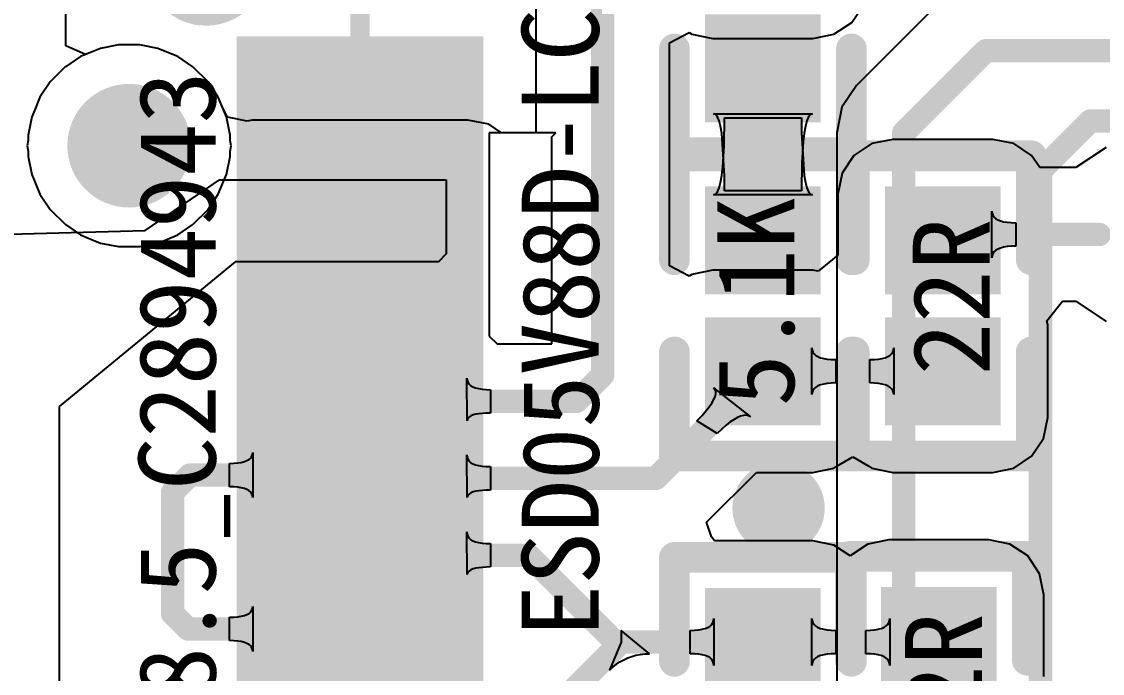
# Model space of a CAD drawing. Header units: millimetres. Extents: x -30 to 3.5, y -1.1 to 91.3.
# Drawn here: x -24.86 to -17.84, y 8.68 to 12.91 of the extents above; entities that cross this region are included whole.
import ezdxf

# ---------------------------------------------------------------- set-up
doc = ezdxf.new("R2010")
doc.units = ezdxf.units.MM
for name, color, linetype in [('BottomLayer', 5, 'Continuous'), ('BottomSolder', 6, 'Continuous'), ('KeepOutLayer', 6, 'Continuous'), ('MultiLayer', 9, 'Continuous'), ('PadHoleLayer', 156, 'Continuous'), ('TopLayer', 1, 'Continuous'), ('TopOverlay', 2, 'Continuous'), ('TopPaste', 8, 'Continuous'), ('TopSolder', 216, 'Continuous'), ('ViaHoleLayer', 16, 'Continuous')]:
    doc.layers.add(name, color=color, linetype=linetype)

# ---------------------------------------------------------------- blocks, each defined once
blk = doc.blocks.new('TYPE__C3_0_6')
at = {"layer": 'BottomLayer', "const_width": 0.3}
blk.add_lwpolyline([(-3.04, -1.5, 1), (-2.74, -1.5, 1)], format="xyb", close=True, dxfattribs=at)
at = {"layer": 'BottomSolder', "const_width": 0.4016}
blk.add_lwpolyline([(-3.0908, -1.5, 1), (-2.6892, -1.5, 1)], format="xyb", close=True, dxfattribs=at)
at = {"layer": 'MultiLayer', "const_width": 0.3}
blk.add_lwpolyline([(-3.04, -1.5, 1), (-2.74, -1.5, 1)], format="xyb", close=True, dxfattribs=at)
at = {"layer": 'PadHoleLayer'}
for points, const_width in [([(-4.57, -0.7), (-4.07, -0.7, -1), (-4.07, -1.3), (-4.57, -1.3, -1)], 0.2), ([(-3.04, -1.5, 1), (-2.74, -1.5, 1)], 0.3)]:
    blk.add_lwpolyline(points, format="xyb", close=True, dxfattribs=dict(at, const_width=const_width))
at = {"layer": 'TopLayer', "const_width": 0.3}
blk.add_lwpolyline([(-3.04, -1.5, 1), (-2.74, -1.5, 1)], format="xyb", close=True, dxfattribs=at)
at = {"layer": 'TopLayer'}
for points in [[(-3.2, -0.7), (-3.2, 0.7), (-3.5, -0.7), (-3.5, 0.7)], [(-2.9, -0.7), (-2.9, 0.7), (-3.2, -0.7), (-3.2, 0.7)], [(-2.4, -0.7), (-2.4, 0.7), (-2.7, -0.7), (-2.7, 0.7)], [(-2.1, -0.7), (-2.1, 0.7), (-2.4, -0.7), (-2.4, 0.7)], [(-1.6, -0.7), (-1.6, 0.7), (-1.9, -0.7), (-1.9, 0.7)], [(-1.1, -0.7), (-1.1, 0.7), (-1.4, -0.7), (-1.4, 0.7)], [(-0.6, -0.7), (-0.6, 0.7), (-0.9, -0.7), (-0.9, 0.7)], [(-0.1, -0.7), (-0.1, 0.7), (-0.4, -0.7), (-0.4, 0.7)], [(0.4, -0.7), (0.4, 0.7), (0.1, -0.7), (0.1, 0.7)]]:
    blk.add_solid(points, dxfattribs=at)
at = {"layer": 'TopOverlay', "const_width": 0.127}
blk.add_lwpolyline([(4.32, 0), (-4.32, 0)], dxfattribs=at)
at = {"layer": 'TopPaste'}
for points in [[(-3.2, -0.7), (-3.2, 0.7), (-3.5, -0.7), (-3.5, 0.7)], [(-2.9, -0.7), (-2.9, 0.7), (-3.2, -0.7), (-3.2, 0.7)], [(-2.4, -0.7), (-2.4, 0.7), (-2.7, -0.7), (-2.7, 0.7)], [(-2.1, -0.7), (-2.1, 0.7), (-2.4, -0.7), (-2.4, 0.7)], [(-1.6, -0.7), (-1.6, 0.7), (-1.9, -0.7), (-1.9, 0.7)], [(-1.1, -0.7), (-1.1, 0.7), (-1.4, -0.7), (-1.4, 0.7)], [(-0.6, -0.7), (-0.6, 0.7), (-0.9, -0.7), (-0.9, 0.7)], [(-0.1, -0.7), (-0.1, 0.7), (-0.4, -0.7), (-0.4, 0.7)], [(0.4, -0.7), (0.4, 0.7), (0.1, -0.7), (0.1, 0.7)]]:
    blk.add_solid(points, dxfattribs=at)
at = {"layer": 'TopSolder', "const_width": 0.4016}
blk.add_lwpolyline([(-3.0908, -1.5, 1), (-2.6892, -1.5, 1)], format="xyb", close=True, dxfattribs=at)
at = {"layer": 'TopSolder'}
for points in [[(-3.0984, -0.8016), (-3.0984, 0.8016), (-3.6016, -0.8016), (-3.6016, 0.8016)], [(-2.7984, -0.8016), (-2.7984, 0.8016), (-3.3016, -0.8016), (-3.3016, 0.8016)], [(-2.2984, -0.8016), (-2.2984, 0.8016), (-2.8016, -0.8016), (-2.8016, 0.8016)], [(-1.9984, -0.8016), (-1.9984, 0.8016), (-2.5016, -0.8016), (-2.5016, 0.8016)], [(-1.4984, -0.8016), (-1.4984, 0.8016), (-2.0016, -0.8016), (-2.0016, 0.8016)], [(-0.9984, -0.8016), (-0.9984, 0.8016), (-1.5016, -0.8016), (-1.5016, 0.8016)], [(-0.4984, -0.8016), (-0.4984, 0.8016), (-1.0016, -0.8016), (-1.0016, 0.8016)], [(0.0016, -0.8016), (0.0016, 0.8016), (-0.5016, -0.8016), (-0.5016, 0.8016)], [(0.5016, -0.8016), (0.5016, 0.8016), (-0.0016, -0.8016), (-0.0016, 0.8016)], [(1.0016, -0.8016), (1.0016, 0.8016), (0.4984, -0.8016), (0.4984, 0.8016)]]:
    blk.add_solid(points, dxfattribs=at)
blk = doc.blocks.new('LC_0402_R_13')
at = {"layer": 'TopLayer'}
for points in [[(-0.725, -0.325), (-0.125, -0.325), (-0.725, 0.325), (-0.125, 0.325)], [(0.125, -0.325), (0.725, -0.325), (0.125, 0.325), (0.725, 0.325)]]:
    blk.add_solid(points, dxfattribs=at)
at = {"layer": 'TopOverlay', "const_width": 0.2}
for points in [[(-0.3, 0.575), (-0.975, 0.575)], [(-0.975, -0.575), (-0.975, 0.575)], [(0.975, 0.575), (0.3, 0.575)], [(0.975, -0.575), (0.975, 0.575)], [(-0.3, -0.575), (-0.975, -0.575)], [(0.975, -0.575), (0.3, -0.575)]]:
    blk.add_lwpolyline(points, dxfattribs=at)
at = {"layer": 'TopOverlay', "const_width": 0.1}
for points in [[(-1.025, 0.575, 1), (-0.925, 0.575, 1)], [(-1.025, 0.575, 1), (-0.925, 0.575, 1)], [(-0.35, 0.575, 1), (-0.25, 0.575, 1)], [(0.25, 0.575, 1), (0.35, 0.575, 1)], [(0.925, 0.575, 1), (1.025, 0.575, 1)], [(0.925, 0.575, 1), (1.025, 0.575, 1)], [(-1.025, -0.575, 1), (-0.925, -0.575, 1)], [(-1.025, -0.575, 1), (-0.925, -0.575, 1)], [(-0.35, -0.575, 1), (-0.25, -0.575, 1)], [(0.25, -0.575, 1), (0.35, -0.575, 1)], [(0.925, -0.575, 1), (1.025, -0.575, 1)], [(0.925, -0.575, 1), (1.025, -0.575, 1)]]:
    blk.add_lwpolyline(points, format="xyb", close=True, dxfattribs=at)
at = {"layer": 'TopPaste'}
for points in [[(-0.725, -0.325), (-0.125, -0.325), (-0.725, 0.325), (-0.125, 0.325)], [(0.125, -0.325), (0.725, -0.325), (0.125, 0.325), (0.725, 0.325)]]:
    blk.add_solid(points, dxfattribs=at)
at = {"layer": 'TopSolder'}
for points in [[(-0.7758, -0.3758), (-0.0742, -0.3758), (-0.7758, 0.3758), (-0.0742, 0.3758)], [(0.0742, -0.3758), (0.7758, -0.3758), (0.0742, 0.3758), (0.7758, 0.3758)]]:
    blk.add_solid(points, dxfattribs=at)
blk = doc.blocks.new('LC_0402_R_17')
at = {"layer": 'TopLayer'}
for points in [[(-0.725, -0.325), (-0.125, -0.325), (-0.725, 0.325), (-0.125, 0.325)], [(0.125, -0.325), (0.725, -0.325), (0.125, 0.325), (0.725, 0.325)]]:
    blk.add_solid(points, dxfattribs=at)
at = {"layer": 'TopOverlay', "const_width": 0.2}
for points in [[(-0.3, 0.575), (-0.975, 0.575)], [(-0.975, -0.575), (-0.975, 0.575)], [(0.975, 0.575), (0.3, 0.575)], [(0.975, -0.575), (0.975, 0.575)], [(-0.3, -0.575), (-0.975, -0.575)], [(0.975, -0.575), (0.3, -0.575)]]:
    blk.add_lwpolyline(points, dxfattribs=at)
at = {"layer": 'TopOverlay', "const_width": 0.1}
for points in [[(-1.025, 0.575, 1), (-0.925, 0.575, 1)], [(-1.025, 0.575, 1), (-0.925, 0.575, 1)], [(-0.35, 0.575, 1), (-0.25, 0.575, 1)], [(0.25, 0.575, 1), (0.35, 0.575, 1)], [(0.925, 0.575, 1), (1.025, 0.575, 1)], [(0.925, 0.575, 1), (1.025, 0.575, 1)], [(-1.025, -0.575, 1), (-0.925, -0.575, 1)], [(-1.025, -0.575, 1), (-0.925, -0.575, 1)], [(-0.35, -0.575, 1), (-0.25, -0.575, 1)], [(0.25, -0.575, 1), (0.35, -0.575, 1)], [(0.925, -0.575, 1), (1.025, -0.575, 1)], [(0.925, -0.575, 1), (1.025, -0.575, 1)]]:
    blk.add_lwpolyline(points, format="xyb", close=True, dxfattribs=at)
at = {"layer": 'TopPaste'}
for points in [[(-0.725, -0.325), (-0.125, -0.325), (-0.725, 0.325), (-0.125, 0.325)], [(0.125, -0.325), (0.725, -0.325), (0.125, 0.325), (0.725, 0.325)]]:
    blk.add_solid(points, dxfattribs=at)
at = {"layer": 'TopSolder'}
for points in [[(-0.7758, -0.3758), (-0.0742, -0.3758), (-0.7758, 0.3758), (-0.0742, 0.3758)], [(0.0742, -0.3758), (0.7758, -0.3758), (0.0742, 0.3758), (0.7758, 0.3758)]]:
    blk.add_solid(points, dxfattribs=at)
blk = doc.blocks.new('LC_0402_R_18')
at = {"layer": 'TopLayer'}
for points in [[(-0.725, -0.325), (-0.125, -0.325), (-0.725, 0.325), (-0.125, 0.325)], [(0.125, -0.325), (0.725, -0.325), (0.125, 0.325), (0.725, 0.325)]]:
    blk.add_solid(points, dxfattribs=at)
at = {"layer": 'TopOverlay', "const_width": 0.2}
for points in [[(-0.975, 0.575), (-0.3, 0.575)], [(-0.975, 0.575), (-0.975, -0.575)], [(0.3, 0.575), (0.975, 0.575)], [(0.975, 0.575), (0.975, -0.575)], [(-0.975, -0.575), (-0.3, -0.575)], [(0.3, -0.575), (0.975, -0.575)]]:
    blk.add_lwpolyline(points, dxfattribs=at)
at = {"layer": 'TopOverlay', "const_width": 0.1}
for points in [[(-1.025, 0.575, 1), (-0.925, 0.575, 1)], [(-1.025, 0.575, 1), (-0.925, 0.575, 1)], [(-0.35, 0.575, 1), (-0.25, 0.575, 1)], [(0.25, 0.575, 1), (0.35, 0.575, 1)], [(0.925, 0.575, 1), (1.025, 0.575, 1)], [(0.925, 0.575, 1), (1.025, 0.575, 1)], [(-1.025, -0.575, 1), (-0.925, -0.575, 1)], [(-1.025, -0.575, 1), (-0.925, -0.575, 1)], [(-0.35, -0.575, 1), (-0.25, -0.575, 1)], [(0.25, -0.575, 1), (0.35, -0.575, 1)], [(0.925, -0.575, 1), (1.025, -0.575, 1)], [(0.925, -0.575, 1), (1.025, -0.575, 1)]]:
    blk.add_lwpolyline(points, format="xyb", close=True, dxfattribs=at)
at = {"layer": 'TopPaste'}
for points in [[(-0.725, -0.325), (-0.125, -0.325), (-0.725, 0.325), (-0.125, 0.325)], [(0.125, -0.325), (0.725, -0.325), (0.125, 0.325), (0.725, 0.325)]]:
    blk.add_solid(points, dxfattribs=at)
at = {"layer": 'TopSolder'}
for points in [[(-0.7758, -0.3758), (-0.0742, -0.3758), (-0.7758, 0.3758), (-0.0742, 0.3758)], [(0.0742, -0.3758), (0.7758, -0.3758), (0.0742, 0.3758), (0.7758, 0.3758)]]:
    blk.add_solid(points, dxfattribs=at)
blk = doc.blocks.new('LC_0402_R_36')
at = {"layer": 'TopLayer'}
for points in [[(-0.725, -0.325), (-0.125, -0.325), (-0.725, 0.325), (-0.125, 0.325)], [(0.125, -0.325), (0.725, -0.325), (0.125, 0.325), (0.725, 0.325)]]:
    blk.add_solid(points, dxfattribs=at)
at = {"layer": 'TopOverlay', "const_width": 0.2}
for points in [[(-0.3, 0.575), (-0.975, 0.575)], [(-0.975, -0.575), (-0.975, 0.575)], [(0.975, 0.575), (0.3, 0.575)], [(0.975, -0.575), (0.975, 0.575)], [(-0.3, -0.575), (-0.975, -0.575)], [(0.975, -0.575), (0.3, -0.575)]]:
    blk.add_lwpolyline(points, dxfattribs=at)
at = {"layer": 'TopOverlay', "const_width": 0.1}
for points in [[(-1.025, 0.575, 1), (-0.925, 0.575, 1)], [(-1.025, 0.575, 1), (-0.925, 0.575, 1)], [(-0.35, 0.575, 1), (-0.25, 0.575, 1)], [(0.25, 0.575, 1), (0.35, 0.575, 1)], [(0.925, 0.575, 1), (1.025, 0.575, 1)], [(0.925, 0.575, 1), (1.025, 0.575, 1)], [(-1.025, -0.575, 1), (-0.925, -0.575, 1)], [(-1.025, -0.575, 1), (-0.925, -0.575, 1)], [(-0.35, -0.575, 1), (-0.25, -0.575, 1)], [(0.25, -0.575, 1), (0.35, -0.575, 1)], [(0.925, -0.575, 1), (1.025, -0.575, 1)], [(0.925, -0.575, 1), (1.025, -0.575, 1)]]:
    blk.add_lwpolyline(points, format="xyb", close=True, dxfattribs=at)
at = {"layer": 'TopPaste'}
for points in [[(-0.725, -0.325), (-0.125, -0.325), (-0.725, 0.325), (-0.125, 0.325)], [(0.125, -0.325), (0.725, -0.325), (0.125, 0.325), (0.725, 0.325)]]:
    blk.add_solid(points, dxfattribs=at)
at = {"layer": 'TopSolder'}
for points in [[(-0.7758, -0.3758), (-0.0742, -0.3758), (-0.7758, 0.3758), (-0.0742, 0.3758)], [(0.0742, -0.3758), (0.7758, -0.3758), (0.0742, 0.3758), (0.7758, 0.3758)]]:
    blk.add_solid(points, dxfattribs=at)
blk = doc.blocks.new('LC_0402_R_37')
at = {"layer": 'TopLayer'}
for points in [[(-0.725, -0.325), (-0.125, -0.325), (-0.725, 0.325), (-0.125, 0.325)], [(0.125, -0.325), (0.725, -0.325), (0.125, 0.325), (0.725, 0.325)]]:
    blk.add_solid(points, dxfattribs=at)
at = {"layer": 'TopOverlay', "const_width": 0.2}
for points in [[(-0.975, 0.575), (-0.3, 0.575)], [(-0.975, 0.575), (-0.975, -0.575)], [(0.3, 0.575), (0.975, 0.575)], [(0.975, 0.575), (0.975, -0.575)], [(-0.975, -0.575), (-0.3, -0.575)], [(0.3, -0.575), (0.975, -0.575)]]:
    blk.add_lwpolyline(points, dxfattribs=at)
at = {"layer": 'TopOverlay', "const_width": 0.1}
for points in [[(-1.025, 0.575, 1), (-0.925, 0.575, 1)], [(-1.025, 0.575, 1), (-0.925, 0.575, 1)], [(-0.35, 0.575, 1), (-0.25, 0.575, 1)], [(0.25, 0.575, 1), (0.35, 0.575, 1)], [(0.925, 0.575, 1), (1.025, 0.575, 1)], [(0.925, 0.575, 1), (1.025, 0.575, 1)], [(-1.025, -0.575, 1), (-0.925, -0.575, 1)], [(-1.025, -0.575, 1), (-0.925, -0.575, 1)], [(-0.35, -0.575, 1), (-0.25, -0.575, 1)], [(0.25, -0.575, 1), (0.35, -0.575, 1)], [(0.925, -0.575, 1), (1.025, -0.575, 1)], [(0.925, -0.575, 1), (1.025, -0.575, 1)]]:
    blk.add_lwpolyline(points, format="xyb", close=True, dxfattribs=at)
at = {"layer": 'TopPaste'}
for points in [[(-0.725, -0.325), (-0.125, -0.325), (-0.725, 0.325), (-0.125, 0.325)], [(0.125, -0.325), (0.725, -0.325), (0.125, 0.325), (0.725, 0.325)]]:
    blk.add_solid(points, dxfattribs=at)
at = {"layer": 'TopSolder'}
for points in [[(-0.7758, -0.3758), (-0.0742, -0.3758), (-0.7758, 0.3758), (-0.0742, 0.3758)], [(0.0742, -0.3758), (0.7758, -0.3758), (0.0742, 0.3758), (0.7758, 0.3758)]]:
    blk.add_solid(points, dxfattribs=at)

msp = doc.modelspace()

# ---------------------------------------------------------------- linework, layer by layer
at = {"layer": 'BottomLayer'}
for p, q in [((-18.8999, 13.0325), (-19.4333, 12.4991)), ((-24.3451, 12.7408), (-24.4737, 12.6875)), ((-24.228, 12.7641), (-24.3451, 12.7408)), ((-24.0888, 12.7641), (-24.228, 12.7641)), ((-23.9717, 12.7408), (-24.0888, 12.7641)), ((-23.9249, 12.7214), (-23.9717, 12.7408)), ((-23.8431, 12.6875), (-23.9249, 12.7214)), ((-24.4737, 12.6875), (-24.5729, 12.6212)), ((-23.7439, 12.6212), (-23.8431, 12.6875)), ((-24.573, 12.6212), (-24.6714, 12.5227)), ((-24.5729, 12.6212), (-24.573, 12.6212)), ((-23.6454, 12.5228), (-23.7439, 12.6212)), ((-24.6714, 12.5227), (-24.7377, 12.4235)), ((-23.6454, 12.5227), (-23.6454, 12.5228)), ((-23.5791, 12.4235), (-23.6454, 12.5227)), ((-19.4333, 12.4991), (-19.5275, 12.3582)), ((-24.7377, 12.4235), (-24.7716, 12.3417)), ((-23.5258, 12.2949), (-23.5791, 12.4235)), ((-24.791, 12.2949), (-24.8143, 12.1778)), ((-24.7716, 12.3417), (-24.791, 12.2949)), ((-23.5025, 12.1778), (-23.5258, 12.2949)), ((-19.5275, 12.3582), (-19.5605, 12.192)), ((-24.8143, 12.1778), (-24.8143, 12.1427)), ((-23.5025, 12.1427), (-23.5025, 12.1778)), ((-21.3868, 12.192), (-21.8186, 12.192)), ((-21.8186, 12.192), (-21.8186, 10.8712)), ((-21.4122, 12.1666), (-21.3868, 12.192)), ((-21.4122, 10.8204), (-21.4122, 12.1666)), ((-19.5605, 12.192), (-19.5605, 3.3763)), ((-24.8143, 12.1427), (-24.8211, 12.1082)), ((-24.8211, 12.1082), (-24.8143, 12.0737)), ((-23.4957, 12.1082), (-23.5025, 12.1427)), ((-23.5025, 12.0737), (-23.4957, 12.1082)), ((-24.8143, 12.0737), (-24.8143, 12.0386)), ((-24.8143, 12.0386), (-24.791, 11.9215)), ((-23.5258, 11.9215), (-23.5025, 12.0386)), ((-23.5025, 12.0386), (-23.5025, 12.0737)), ((-24.791, 11.9215), (-24.7377, 11.7929)), ((-23.5791, 11.7929), (-23.5452, 11.8747)), ((-23.5452, 11.8747), (-23.5258, 11.9215)), ((-24.7377, 11.7929), (-24.6714, 11.6937)), ((-23.6454, 11.6937), (-23.5791, 11.7929)), ((-24.6714, 11.6937), (-24.6714, 11.6936)), ((-24.6714, 11.6936), (-24.5729, 11.5952)), ((-23.7438, 11.5952), (-23.6454, 11.6937)), ((-24.5729, 11.5952), (-24.4737, 11.5289)), ((-23.8431, 11.5289), (-23.7439, 11.5952)), ((-23.7439, 11.5952), (-23.7438, 11.5952)), ((-24.4737, 11.5289), (-24.3919, 11.495)), ((-23.9717, 11.4756), (-23.8431, 11.5289)), ((-24.3919, 11.495), (-24.3451, 11.4756)), ((-24.3451, 11.4756), (-24.228, 11.4523)), ((-24.228, 11.4523), (-24.0888, 11.4523)), ((-24.0888, 11.4523), (-23.9717, 11.4756)), ((-21.8186, 10.8712), (-21.7678, 10.8204)), ((-21.7678, 10.8204), (-21.4122, 10.8204))]:
    msp.add_line(p, q, dxfattribs=at)
at = {"layer": 'BottomLayer', "const_width": 0.152}
for points in [[(-19.1262, 12.192), (-18.5928, 12.7254)], [(-18.5928, 12.7254), (-12.49, 12.7254)], [(-18.2372, 11.9453), (-17.9143, 12.2682)], [(-17.9143, 12.2682), (-12.4494, 12.2682)], [(-19.1262, 2.9464), (-19.1262, 12.192)], [(-18.2372, 8.0518), (-18.2372, 11.9453)]]:
    msp.add_lwpolyline(points, dxfattribs=at)
at = {"layer": 'BottomLayer'}
for points, const_width in [([(-18.6308, 12.7254, 1), (-18.5548, 12.7254, 1)], 0.076), ([(-18.6308, 12.7254, 1), (-18.5548, 12.7254, 1)], 0.076), ([(-17.9523, 12.2682, 1), (-17.8763, 12.2682, 1)], 0.076), ([(-17.9523, 12.2682, 1), (-17.8763, 12.2682, 1)], 0.076), ([(-19.1642, 12.192, 1), (-19.0882, 12.192, 1)], 0.076), ([(-19.1642, 12.192, 1), (-19.0882, 12.192, 1)], 0.076), ([(-18.2752, 11.9453, 1), (-18.1992, 11.9453, 1)], 0.076), ([(-18.2752, 11.9453, 1), (-18.1992, 11.9453, 1)], 0.076), ([(-20.089, 9.7536, 1), (-19.789, 9.7536, 1)], 0.3)]:
    msp.add_lwpolyline(points, format="xyb", close=True, dxfattribs=dict(at, const_width=const_width))
at = {"layer": 'KeepOutLayer'}
for p, q in [((-21.3868, 12.192), (-21.8186, 12.192)), ((-21.8186, 12.192), (-21.8186, 10.8712)), ((-21.4122, 12.1666), (-21.3868, 12.192)), ((-21.4122, 10.8204), (-21.4122, 12.1666)), ((-21.8186, 10.8712), (-21.7678, 10.8204)), ((-21.7678, 10.8204), (-21.4122, 10.8204))]:
    msp.add_line(p, q, dxfattribs=at)
at = {"layer": 'MultiLayer', "const_width": 0.3}
msp.add_lwpolyline([(-20.089, 9.7536, 1), (-19.789, 9.7536, 1)], format="xyb", close=True, dxfattribs=at)
at = {"layer": 'TopLayer'}
for p, q in [((-24.5699, 12.7572), (-24.5699, 14.7296)), ((-21.5163, 13.335), (-21.5163, 12.192)), ((-19.4633, 12.9097), (-19.3859, 13.0254)), ((-19.579, 12.8323), (-19.4633, 12.9097)), ((-20.6477, 12.7768), (-20.5207, 12.8447)), ((-20.5207, 12.8447), (-20.5022, 12.8323)), ((-20.5022, 12.8323), (-20.3656, 12.8051)), ((-20.3656, 12.8051), (-19.7156, 12.8051)), ((-19.7156, 12.8051), (-19.579, 12.8323)), ((-24.4429, 12.7003), (-24.5699, 12.7572)), ((-24.3451, 12.7408), (-24.4429, 12.7003)), ((-24.228, 12.7641), (-24.3451, 12.7408)), ((-24.0888, 12.7641), (-24.228, 12.7641)), ((-23.9717, 12.7408), (-24.0888, 12.7641)), ((-23.9249, 12.7214), (-23.9717, 12.7408)), ((-23.8431, 12.6875), (-23.9249, 12.7214)), ((-20.6477, 11.3278), (-20.6477, 12.7768)), ((-23.7439, 12.6212), (-23.8431, 12.6875)), ((-23.6454, 12.5228), (-23.7439, 12.6212)), ((-23.6454, 12.5227), (-23.6454, 12.5228)), ((-23.5791, 12.4235), (-23.6454, 12.5227)), ((-23.5513, 12.3563), (-23.5791, 12.4235)), ((-23.5186, 12.2935), (-23.5513, 12.3563)), ((-23.3912, 12.2685), (-23.5186, 12.2935)), ((-20.3487, 12.3103), (-20.3623, 12.3153)), ((-20.3623, 12.3153), (-19.7189, 12.3153)), ((-20.3365, 12.2953), (-20.3487, 12.3103)), ((-20.3257, 12.2703), (-20.3365, 12.2953)), ((-20.2935, 12.1093), (-20.2906, 12.2893)), ((-20.2906, 12.2893), (-19.7906, 12.2893)), ((-19.7906, 12.2893), (-19.7899, 12.1943)), ((-19.7447, 12.2953), (-19.7555, 12.2703)), ((-19.7325, 12.3103), (-19.7447, 12.2953)), ((-19.7189, 12.3153), (-19.7325, 12.3103)), ((-23.3584, 12.2751), (-23.3912, 12.2685)), ((-21.9584, 12.2751), (-23.3584, 12.2751)), ((-21.8218, 12.2479), (-21.9584, 12.2751)), ((-21.7382, 12.192), (-21.8218, 12.2479)), ((-20.3164, 12.2353), (-20.3257, 12.2703)), ((-20.3085, 12.1903), (-20.3164, 12.2353)), ((-19.7648, 12.2353), (-19.7727, 12.1903)), ((-19.7555, 12.2703), (-19.7648, 12.2353)), ((-21.5163, 12.192), (-21.7382, 12.192)), ((-20.2913, 11.9103), (-20.3085, 12.1903)), ((-19.7899, 12.1943), (-19.7727, 11.9143)), ((-19.7727, 12.1903), (-19.7791, 12.1353)), ((-19.1972, 12.1495), (-19.3338, 12.1223)), ((-18.5472, 12.1495), (-19.1972, 12.1495)), ((-18.4106, 12.1223), (-18.5472, 12.1495)), ((-20.3021, 11.9693), (-20.2935, 12.1093)), ((-19.7791, 12.1353), (-19.7877, 11.9953)), ((-19.3338, 12.1223), (-19.4495, 12.0449)), ((-18.2949, 12.0449), (-18.4106, 12.1223)), ((-17.8109, 12.0968), (-18.0067, 11.9659)), ((-19.4495, 12.0449), (-19.5269, 11.9292)), ((-18.2421, 11.9659), (-18.2949, 12.0449)), ((-20.3085, 11.9143), (-20.3021, 11.9693)), ((-19.7877, 11.9953), (-19.7906, 11.8153)), ((-18.0067, 11.9659), (-18.2421, 11.9659)), ((-24.0538, 11.557), (-23.5712, 11.8872)), ((-23.5712, 11.8872), (-22.098, 11.8872)), ((-22.098, 11.8872), (-22.098, 11.4046)), ((-20.3257, 11.8343), (-20.3164, 11.8693)), ((-20.3164, 11.8693), (-20.3085, 11.9143)), ((-20.2906, 11.8153), (-20.2913, 11.9103)), ((-19.7727, 11.9143), (-19.7648, 11.8693)), ((-19.7648, 11.8693), (-19.7555, 11.8343)), ((-19.5269, 11.9292), (-19.5541, 11.7926)), ((-20.3487, 11.7943), (-20.3365, 11.8093)), ((-20.3365, 11.8093), (-20.3257, 11.8343)), ((-19.7906, 11.8153), (-20.2906, 11.8153)), ((-19.7555, 11.8343), (-19.7447, 11.8093)), ((-19.7447, 11.8093), (-19.7325, 11.7943)), ((-20.3623, 11.7893), (-20.3487, 11.7943)), ((-19.7189, 11.7893), (-20.3623, 11.7893)), ((-19.7325, 11.7943), (-19.7189, 11.7893)), ((-19.5541, 11.7926), (-19.5541, 11.3967)), ((-18.5535, 11.3796), (-18.5535, 11.6836)), ((-18.5535, 11.6836), (-18.552, 11.6692)), ((-18.552, 11.6692), (-18.5473, 11.6562)), ((-18.5473, 11.6562), (-18.5396, 11.6448)), ((-18.5396, 11.6448), (-18.5287, 11.635)), ((-18.5287, 11.635), (-18.5148, 11.6266)), ((-18.5148, 11.6266), (-18.4977, 11.6198)), ((-18.4977, 11.6198), (-18.4776, 11.6144)), ((-18.4776, 11.6144), (-18.4543, 11.6106)), ((-18.4543, 11.6106), (-18.428, 11.6084)), ((-18.428, 11.6084), (-18.3985, 11.6076)), ((-18.3985, 11.6076), (-18.3985, 11.4556)), ((-25.019, 11.5316), (-24.0538, 11.557)), ((-18.4776, 11.4488), (-18.4977, 11.4434)), ((-18.4543, 11.4526), (-18.4776, 11.4488)), ((-18.428, 11.4548), (-18.4543, 11.4526)), ((-18.3985, 11.4556), (-18.428, 11.4548)), ((-22.098, 11.4046), (-22.1488, 11.3538)), ((-19.5541, 11.3967), (-19.6811, 11.2926)), ((-18.552, 11.394), (-18.5535, 11.3796)), ((-18.5473, 11.407), (-18.552, 11.394)), ((-18.5396, 11.4184), (-18.5473, 11.407)), ((-18.5287, 11.4282), (-18.5396, 11.4184)), ((-18.5148, 11.4366), (-18.5287, 11.4282)), ((-18.4977, 11.4434), (-18.5148, 11.4366)), ((-23.4696, 11.3538), (-24.6126, 10.414)), ((-22.1488, 11.3538), (-23.4696, 11.3538)), ((-20.5207, 11.2599), (-20.6477, 11.3278)), ((-20.5022, 11.2723), (-20.5207, 11.2599)), ((-20.3656, 11.2995), (-20.5022, 11.2723)), ((-19.7156, 11.2995), (-20.3656, 11.2995)), ((-19.6811, 11.2926), (-19.7156, 11.2995)), ((-18.1958, 10.9703), (-18.0939, 11.0973)), ((-18.0939, 11.0973), (-18.0067, 11.0973)), ((-18.0067, 11.0973), (-17.8109, 10.9664)), ((-18.1903, 10.9426), (-18.1958, 10.9703)), ((-18.1903, 10.3426), (-18.1903, 10.9426)), ((-19.722, 10.4906), (-19.722, 10.7946)), ((-19.722, 10.7946), (-19.7204, 10.7802)), ((-19.7204, 10.7802), (-19.7157, 10.7672)), ((-19.7157, 10.7672), (-19.708, 10.7558)), ((-19.708, 10.7558), (-19.6971, 10.746)), ((-19.6971, 10.746), (-19.6832, 10.7376)), ((-19.2296, 10.7376), (-19.2157, 10.746)), ((-19.2157, 10.746), (-19.2048, 10.7558)), ((-19.2048, 10.7558), (-19.1971, 10.7672)), ((-19.1971, 10.7672), (-19.1924, 10.7802)), ((-19.1924, 10.7802), (-19.1909, 10.7946)), ((-19.1909, 10.7946), (-19.1909, 10.4906)), ((-19.6832, 10.7376), (-19.6661, 10.7308)), ((-19.6661, 10.7308), (-19.646, 10.7254)), ((-19.646, 10.7254), (-19.6227, 10.7216)), ((-19.6227, 10.7216), (-19.5964, 10.7194)), ((-19.5964, 10.7194), (-19.5669, 10.7186)), ((-19.5669, 10.7186), (-19.5669, 10.5666)), ((-19.3459, 10.7186), (-19.3164, 10.7194)), ((-19.3459, 10.5666), (-19.3459, 10.7186)), ((-19.3164, 10.7194), (-19.2901, 10.7216)), ((-19.2901, 10.7216), (-19.2668, 10.7254)), ((-19.2668, 10.7254), (-19.2467, 10.7308)), ((-19.2467, 10.7308), (-19.2296, 10.7376)), ((-21.9617, 10.3215), (-21.9647, 10.5988)), ((-21.9647, 10.5988), (-21.963, 10.5844)), ((-21.963, 10.5844), (-21.9583, 10.5714)), ((-21.9583, 10.5714), (-21.9504, 10.56)), ((-21.9504, 10.56), (-21.9395, 10.5502)), ((-21.9395, 10.5502), (-21.9256, 10.5418)), ((-21.9256, 10.5418), (-21.9085, 10.535)), ((-21.9085, 10.535), (-21.8884, 10.5296)), ((-20.3526, 10.5252), (-20.3623, 10.5359)), ((-20.3623, 10.5359), (-20.1223, 10.3459)), ((-19.6971, 10.5392), (-19.708, 10.5294)), ((-19.6832, 10.5476), (-19.6971, 10.5392)), ((-19.6661, 10.5544), (-19.6832, 10.5476)), ((-19.646, 10.5598), (-19.6661, 10.5544)), ((-19.6227, 10.5636), (-19.646, 10.5598)), ((-19.5964, 10.5658), (-19.6227, 10.5636)), ((-19.5669, 10.5666), (-19.5964, 10.5658)), ((-19.3164, 10.5658), (-19.3459, 10.5666)), ((-19.2901, 10.5636), (-19.3164, 10.5658)), ((-19.2668, 10.5598), (-19.2901, 10.5636)), ((-19.2467, 10.5544), (-19.2668, 10.5598)), ((-19.2296, 10.5476), (-19.2467, 10.5544)), ((-19.2157, 10.5392), (-19.2296, 10.5476)), ((-19.2048, 10.5294), (-19.2157, 10.5392)), ((-21.8884, 10.5296), (-21.8652, 10.5258)), ((-21.8652, 10.5258), (-21.839, 10.5236)), ((-21.839, 10.5236), (-21.8097, 10.5228)), ((-21.8097, 10.5228), (-21.8097, 10.3708)), ((-20.3592, 10.4584), (-20.3507, 10.4787)), ((-20.3474, 10.5121), (-20.3526, 10.5252)), ((-20.3507, 10.4787), (-20.3468, 10.4966)), ((-20.3468, 10.4966), (-20.3474, 10.5121)), ((-19.7204, 10.505), (-19.722, 10.4906)), ((-19.7157, 10.518), (-19.7204, 10.505)), ((-19.708, 10.5294), (-19.7157, 10.518)), ((-19.1971, 10.518), (-19.2048, 10.5294)), ((-19.1924, 10.505), (-19.1971, 10.518)), ((-19.1909, 10.4906), (-19.1924, 10.505)), ((-24.6126, 10.414), (-24.6126, 8.2042)), ((-20.4386, 10.3532), (-20.3898, 10.4106)), ((-20.3898, 10.4106), (-20.3722, 10.4357)), ((-20.3722, 10.4357), (-20.3592, 10.4584)), ((-21.9602, 10.3309), (-21.9617, 10.3215)), ((-21.9556, 10.3392), (-21.9602, 10.3309)), ((-21.948, 10.3466), (-21.9556, 10.3392)), ((-21.9374, 10.3531), (-21.948, 10.3466)), ((-21.9237, 10.3585), (-21.9374, 10.3531)), ((-21.907, 10.3629), (-21.9237, 10.3585)), ((-21.8872, 10.3664), (-21.907, 10.3629)), ((-21.8386, 10.3703), (-21.8872, 10.3664)), ((-21.8097, 10.3708), (-21.8386, 10.3703)), ((-20.4698, 10.3209), (-20.4386, 10.3532)), ((-20.2285, 10.33), (-20.2529, 10.3132)), ((-20.2061, 10.3428), (-20.2285, 10.33)), ((-20.1855, 10.3515), (-20.2061, 10.3428)), ((-20.1669, 10.3562), (-20.1855, 10.3515)), ((-20.1501, 10.3568), (-20.1669, 10.3562)), ((-20.1353, 10.3534), (-20.1501, 10.3568)), ((-20.1223, 10.3459), (-20.1353, 10.3534)), ((-18.2175, 10.206), (-18.1903, 10.3426)), ((-20.3373, 10.2384), (-20.4698, 10.3209)), ((-20.3073, 10.2674), (-20.3373, 10.2384)), ((-20.2791, 10.2923), (-20.3073, 10.2674)), ((-20.2529, 10.3132), (-20.2791, 10.2923)), ((-18.2949, 10.0903), (-18.2175, 10.206)), ((-23.3566, 10.1015), (-23.3551, 10.1149)), ((-23.3551, 10.1149), (-23.3551, 9.8215)), ((-23.5071, 10.0442), (-23.4782, 10.0449)), ((-23.5071, 9.8922), (-23.5071, 10.0442)), ((-23.4782, 10.0449), (-23.4524, 10.047)), ((-23.4524, 10.047), (-23.4296, 10.0506)), ((-23.4296, 10.0506), (-23.4098, 10.0555)), ((-23.4098, 10.0555), (-23.3931, 10.0619)), ((-23.3931, 10.0619), (-23.3794, 10.0697)), ((-23.3794, 10.0697), (-23.3688, 10.0788)), ((-23.3688, 10.0788), (-23.3612, 10.0895)), ((-23.3612, 10.0895), (-23.3566, 10.1015)), ((-21.9617, 9.8215), (-21.9647, 10.0988)), ((-21.9647, 10.0988), (-21.963, 10.0844)), ((-21.963, 10.0844), (-21.9583, 10.0714)), ((-21.9583, 10.0714), (-21.9504, 10.06)), ((-21.9504, 10.06), (-21.9395, 10.0502)), ((-21.9395, 10.0502), (-21.9256, 10.0418)), ((-21.9256, 10.0418), (-21.9085, 10.035)), ((-19.5594, 10.0261), (-19.4564, 10.0862)), ((-19.4564, 10.0862), (-19.3534, 10.0261)), ((-18.4106, 10.0129), (-18.2949, 10.0903)), ((-21.9085, 10.035), (-21.8884, 10.0296)), ((-21.8884, 10.0296), (-21.8652, 10.0258)), ((-21.8652, 10.0258), (-21.839, 10.0236)), ((-21.839, 10.0236), (-21.8097, 10.0228)), ((-21.8097, 10.0228), (-21.8097, 9.8708)), ((-20.4078, 9.6611), (-20.0832, 9.9857)), ((-20.0832, 9.9857), (-19.7156, 9.9857)), ((-19.7156, 9.9857), (-19.579, 10.0129)), ((-19.579, 10.0129), (-19.5594, 10.0261)), ((-19.3534, 10.0261), (-19.3338, 10.0129)), ((-19.3338, 10.0129), (-19.1972, 9.9857)), ((-19.1972, 9.9857), (-18.5472, 9.9857)), ((-18.5472, 9.9857), (-18.4106, 10.0129)), ((-23.4782, 9.8915), (-23.5071, 9.8922)), ((-23.4524, 9.8894), (-23.4782, 9.8915)), ((-23.4296, 9.8858), (-23.4524, 9.8894)), ((-23.4098, 9.8809), (-23.4296, 9.8858)), ((-23.3931, 9.8745), (-23.4098, 9.8809)), ((-23.3794, 9.8667), (-23.3931, 9.8745)), ((-23.3688, 9.8576), (-23.3794, 9.8667)), ((-23.3612, 9.847), (-23.3688, 9.8576)), ((-23.3566, 9.8349), (-23.3612, 9.847)), ((-23.3551, 9.8215), (-23.3566, 9.8349)), ((-21.9602, 9.8309), (-21.9617, 9.8215)), ((-21.9556, 9.8392), (-21.9602, 9.8309)), ((-21.948, 9.8466), (-21.9556, 9.8392)), ((-21.9374, 9.8531), (-21.948, 9.8466)), ((-21.9237, 9.8585), (-21.9374, 9.8531)), ((-21.907, 9.8629), (-21.9237, 9.8585)), ((-21.8872, 9.8664), (-21.907, 9.8629)), ((-21.8386, 9.8703), (-21.8872, 9.8664)), ((-21.8097, 9.8708), (-21.8386, 9.8703)), ((-20.3751, 9.5673), (-20.4078, 9.6611)), ((-21.9617, 9.3215), (-21.9647, 9.5988)), ((-21.9647, 9.5988), (-21.963, 9.5844)), ((-21.963, 9.5844), (-21.9583, 9.5714)), ((-21.9583, 9.5714), (-21.9504, 9.56)), ((-21.9504, 9.56), (-21.9395, 9.5502)), ((-21.9395, 9.5502), (-21.9256, 9.5418)), ((-20.3547, 9.5401), (-20.3751, 9.5673)), ((-21.9256, 9.5418), (-21.9085, 9.535)), ((-21.9085, 9.535), (-21.8884, 9.5296)), ((-21.8884, 9.5296), (-21.8652, 9.5258)), ((-21.8652, 9.5258), (-21.839, 9.5236)), ((-21.839, 9.5236), (-21.8097, 9.5228)), ((-21.8097, 9.5228), (-21.8097, 9.3708)), ((-19.7156, 9.5401), (-20.3547, 9.5401)), ((-19.579, 9.5129), (-19.7156, 9.5401)), ((-19.4742, 9.4428), (-19.579, 9.5129)), ((-19.3592, 9.5197), (-19.4742, 9.4428)), ((-19.2226, 9.5469), (-19.3592, 9.5197)), ((-18.5726, 9.5469), (-19.2226, 9.5469)), ((-18.436, 9.5197), (-18.5726, 9.5469)), ((-18.3203, 9.4423), (-18.436, 9.5197)), ((-18.2429, 9.3266), (-18.3203, 9.4423)), ((-21.9556, 9.3392), (-21.9602, 9.3309)), ((-21.948, 9.3466), (-21.9556, 9.3392)), ((-21.9374, 9.353), (-21.948, 9.3466)), ((-21.9237, 9.3585), (-21.9374, 9.353)), ((-21.907, 9.3629), (-21.9237, 9.3585)), ((-21.8872, 9.3664), (-21.907, 9.3629)), ((-21.8386, 9.3703), (-21.8872, 9.3664)), ((-21.8097, 9.3708), (-21.8386, 9.3703)), ((-21.9602, 9.3309), (-21.9617, 9.3215)), ((-18.2157, 9.19), (-18.2429, 9.3266)), ((-18.2157, 8.6593), (-18.2157, 9.19)), ((-23.4098, 9.0555), (-23.3931, 9.0619)), ((-23.3931, 9.0619), (-23.3794, 9.0697)), ((-23.3794, 9.0697), (-23.3688, 9.0788)), ((-23.3688, 9.0788), (-23.3612, 9.0895)), ((-23.3612, 9.0895), (-23.3566, 9.1015)), ((-23.3566, 9.1015), (-23.3551, 9.1149)), ((-23.3551, 9.1149), (-23.3551, 8.8215)), ((-23.5071, 9.0442), (-23.4782, 9.0449)), ((-23.5071, 8.8922), (-23.5071, 9.0442)), ((-23.4782, 9.0449), (-23.4524, 9.047)), ((-23.4524, 9.047), (-23.4296, 9.0506)), ((-23.4296, 9.0506), (-23.4098, 9.0555)), ((-20.3841, 8.9866), (-20.3732, 8.9964)), ((-20.3732, 8.9964), (-20.3655, 9.0078)), ((-20.3655, 9.0078), (-20.3608, 9.0208)), ((-20.3608, 9.0208), (-20.3593, 9.0352)), ((-20.3593, 9.0352), (-20.3593, 8.7312)), ((-19.7219, 8.7312), (-19.7219, 9.0352)), ((-19.7219, 9.0352), (-19.7204, 9.0208)), ((-19.7204, 9.0208), (-19.7157, 9.0078)), ((-19.7157, 9.0078), (-19.708, 8.9964)), ((-19.708, 8.9964), (-19.6971, 8.9866)), ((-19.2411, 8.9866), (-19.2302, 8.9964)), ((-19.2302, 8.9964), (-19.2225, 9.0078)), ((-19.2225, 9.0078), (-19.2178, 9.0208)), ((-19.2178, 9.0208), (-19.2163, 9.0352)), ((-19.2163, 9.0352), (-19.2163, 8.7312)), ((-20.7783, 8.8072), (-20.9618, 8.9592)), ((-20.9618, 8.9592), (-20.9618, 8.9592)), ((-20.9618, 8.9592), (-20.9618, 8.9592)), ((-20.9618, 8.9592), (-20.9618, 8.9592)), ((-20.9618, 8.9592), (-20.9618, 8.9592)), ((-20.9618, 8.9592), (-20.9618, 8.9592)), ((-20.9618, 8.9592), (-20.9618, 8.9592)), ((-20.9618, 8.9592), (-20.9618, 8.9592)), ((-20.9618, 8.9592), (-20.9618, 8.9592)), ((-20.9618, 8.9592), (-20.9618, 8.9592)), ((-20.9618, 8.9592), (-20.9618, 8.9592)), ((-20.9618, 8.9592), (-20.9618, 8.8832)), ((-20.5143, 8.9592), (-20.4848, 8.96)), ((-20.5143, 8.8072), (-20.5143, 8.9592)), ((-20.4848, 8.96), (-20.4585, 8.9622)), ((-20.4585, 8.9622), (-20.4352, 8.966)), ((-20.4352, 8.966), (-20.4151, 8.9714)), ((-20.4151, 8.9714), (-20.398, 8.9782)), ((-20.398, 8.9782), (-20.3841, 8.9866)), ((-19.6971, 8.9866), (-19.6832, 8.9782)), ((-19.6832, 8.9782), (-19.6661, 8.9714)), ((-19.6661, 8.9714), (-19.646, 8.966)), ((-19.646, 8.966), (-19.6227, 8.9622)), ((-19.6227, 8.9622), (-19.5964, 8.96)), ((-19.5964, 8.96), (-19.5669, 8.9592)), ((-19.5669, 8.9592), (-19.5669, 8.8072)), ((-19.3713, 8.9592), (-19.3418, 8.96)), ((-19.3713, 8.8072), (-19.3713, 8.9592)), ((-19.3418, 8.96), (-19.3155, 8.9622)), ((-19.3155, 8.9622), (-19.2922, 8.966)), ((-19.2922, 8.966), (-19.2721, 8.9714)), ((-19.2721, 8.9714), (-19.255, 8.9782)), ((-19.255, 8.9782), (-19.2411, 8.9866)), ((-23.4782, 8.8915), (-23.5071, 8.8922)), ((-23.4524, 8.8894), (-23.4782, 8.8915)), ((-23.4296, 8.8858), (-23.4524, 8.8894)), ((-23.4098, 8.8809), (-23.4296, 8.8858)), ((-23.3931, 8.8745), (-23.4098, 8.8809)), ((-23.3794, 8.8667), (-23.3931, 8.8745)), ((-23.3688, 8.8576), (-23.3794, 8.8667)), ((-23.3612, 8.847), (-23.3688, 8.8576)), ((-20.9618, 8.8832), (-21.0378, 8.6997)), ((-23.3566, 8.8349), (-23.3612, 8.847)), ((-23.3551, 8.8215), (-23.3566, 8.8349)), ((-20.9447, 8.7685), (-20.9192, 8.7803)), ((-20.9192, 8.7803), (-20.8928, 8.79)), ((-20.8928, 8.79), (-20.8655, 8.7975)), ((-20.8655, 8.7975), (-20.8373, 8.8029)), ((-20.8373, 8.8029), (-20.8083, 8.8061)), ((-20.8083, 8.8061), (-20.7783, 8.8072)), ((-20.4848, 8.8064), (-20.5143, 8.8072)), ((-20.4585, 8.8042), (-20.4848, 8.8064)), ((-20.4352, 8.8004), (-20.4585, 8.8042)), ((-20.4151, 8.795), (-20.4352, 8.8004)), ((-20.398, 8.7882), (-20.4151, 8.795)), ((-20.3841, 8.7798), (-20.398, 8.7882)), ((-20.3732, 8.77), (-20.3841, 8.7798)), ((-19.6971, 8.7798), (-19.708, 8.77)), ((-19.6832, 8.7882), (-19.6971, 8.7798)), ((-19.6661, 8.795), (-19.6832, 8.7882)), ((-19.646, 8.8004), (-19.6661, 8.795)), ((-19.6227, 8.8042), (-19.646, 8.8004)), ((-19.5964, 8.8064), (-19.6227, 8.8042)), ((-19.5669, 8.8072), (-19.5964, 8.8064)), ((-19.3418, 8.8064), (-19.3713, 8.8072)), ((-19.3155, 8.8042), (-19.3418, 8.8064)), ((-19.2922, 8.8004), (-19.3155, 8.8042)), ((-19.2721, 8.795), (-19.2922, 8.8004)), ((-19.255, 8.7882), (-19.2721, 8.795)), ((-19.2411, 8.7798), (-19.255, 8.7882)), ((-19.2302, 8.77), (-19.2411, 8.7798)), ((-21.0378, 8.6997), (-21.0159, 8.7201)), ((-21.0159, 8.7201), (-20.993, 8.7384)), ((-20.993, 8.7384), (-20.9693, 8.7545)), ((-20.9693, 8.7545), (-20.9447, 8.7685)), ((-20.3655, 8.7586), (-20.3732, 8.77)), ((-20.3608, 8.7456), (-20.3655, 8.7586)), ((-20.3593, 8.7312), (-20.3608, 8.7456)), ((-19.7204, 8.7456), (-19.7219, 8.7312)), ((-19.7157, 8.7586), (-19.7204, 8.7456)), ((-19.708, 8.77), (-19.7157, 8.7586)), ((-19.2225, 8.7586), (-19.2302, 8.77)), ((-19.2178, 8.7456), (-19.2225, 8.7586)), ((-19.2163, 8.7312), (-19.2178, 8.7456))]:
    msp.add_line(p, q, dxfattribs=at)
for points, const_width in [([(-21.082, 10.6172), (-21.082, 13.335)], 0.152), ([(-20.0406, 11.4926), (-20.0406, 12.612)], 0.5), ([(-18.8722, 11.4926), (-18.8332, 11.5316)], 0.2), ([(-18.8332, 11.5316), (-17.8562, 11.5316)], 0.152), ([(-21.2524, 10.4468), (-21.082, 10.6172)], 0.152), ([(-20.7364, 9.9468), (-20.0406, 10.6426)], 0.152), ([(-20.0406, 10.6426), (-18.8722, 10.6426)], 0.152), ([(-22.8362, 10.4468), (-21.2524, 10.4468)], 0.152), ([(-23.876, 9.8552), (-23.763, 9.9682)], 0.152), ([(-23.763, 9.9682), (-22.6584, 9.9682)], 0.152), ([(-22.8362, 9.9468), (-20.7364, 9.9468)], 0.152), ([(-23.876, 9.0678), (-23.876, 9.8552)], 0.152), ([(-22.8362, 9.4468), (-21.5626, 9.4468)], 0.152), ([(-21.5626, 9.4468), (-20.999, 8.8832)], 0.152), ([(-23.876, 9.0678), (-23.7764, 8.9682)], 0.152), ([(-23.7764, 8.9682), (-22.6584, 8.9682)], 0.152), ([(-21.3982, 8.4468), (-20.9618, 8.8832)], 0.152), ([(-20.999, 8.8832), (-20.9618, 8.8832)], 0.152), ([(-20.9618, 8.8832), (-20.0406, 8.8832)], 0.152), ([(-20.0406, 8.8832), (-18.9044, 8.8832)], 0.152)]:
    msp.add_lwpolyline(points, dxfattribs=dict(at, const_width=const_width))
for points, const_width in [([(-20.1656, 12.612, 1), (-19.9156, 12.612, 1)], 0.25), ([(-20.1656, 11.4926, 1), (-19.9156, 11.4926, 1)], 0.25), ([(-18.9222, 11.4926, 1), (-18.8222, 11.4926, 1)], 0.1), ([(-18.8832, 11.5316, 1), (-18.7832, 11.5316, 1)], 0.1), ([(-18.8712, 11.5316, 1), (-18.7952, 11.5316, 1)], 0.076), ([(-17.8942, 11.5316, 1), (-17.8182, 11.5316, 1)], 0.076), ([(-21.12, 10.6172, 1), (-21.044, 10.6172, 1)], 0.076), ([(-21.12, 10.6172, 1), (-21.044, 10.6172, 1)], 0.076), ([(-20.0786, 10.6426, 1), (-20.0026, 10.6426, 1)], 0.076), ([(-20.0786, 10.6426, 1), (-20.0026, 10.6426, 1)], 0.076), ([(-18.9102, 10.6426, 1), (-18.8342, 10.6426, 1)], 0.076), ([(-22.8742, 10.4468, 1), (-22.7982, 10.4468, 1)], 0.076), ([(-21.2904, 10.4468, 1), (-21.2144, 10.4468, 1)], 0.076), ([(-21.2904, 10.4468, 1), (-21.2144, 10.4468, 1)], 0.076), ([(-23.801, 9.9682, 1), (-23.725, 9.9682, 1)], 0.076), ([(-23.801, 9.9682, 1), (-23.725, 9.9682, 1)], 0.076), ([(-22.6964, 9.9682, 1), (-22.6204, 9.9682, 1)], 0.076), ([(-20.089, 9.7536, 1), (-19.789, 9.7536, 1)], 0.3), ([(-22.8742, 9.9468, 1), (-22.7982, 9.9468, 1)], 0.076), ([(-20.7744, 9.9468, 1), (-20.6984, 9.9468, 1)], 0.076), ([(-20.7744, 9.9468, 1), (-20.6984, 9.9468, 1)], 0.076), ([(-23.914, 9.8552, 1), (-23.838, 9.8552, 1)], 0.076), ([(-23.914, 9.8552, 1), (-23.838, 9.8552, 1)], 0.076), ([(-22.8742, 9.4468, 1), (-22.7982, 9.4468, 1)], 0.076), ([(-21.6006, 9.4468, 1), (-21.5246, 9.4468, 1)], 0.076), ([(-21.6006, 9.4468, 1), (-21.5246, 9.4468, 1)], 0.076), ([(-23.914, 9.0678, 1), (-23.838, 9.0678, 1)], 0.076), ([(-23.914, 9.0678, 1), (-23.838, 9.0678, 1)], 0.076), ([(-23.8144, 8.9682, 1), (-23.7384, 8.9682, 1)], 0.076), ([(-23.8144, 8.9682, 1), (-23.7384, 8.9682, 1)], 0.076), ([(-22.6964, 8.9682, 1), (-22.6204, 8.9682, 1)], 0.076), ([(-21.037, 8.8832, 1), (-20.961, 8.8832, 1)], 0.076), ([(-21.037, 8.8832, 1), (-20.961, 8.8832, 1)], 0.076), ([(-20.9998, 8.8832, 1), (-20.9238, 8.8832, 1)], 0.076), ([(-20.9998, 8.8832, 1), (-20.9238, 8.8832, 1)], 0.076), ([(-20.9998, 8.8832, 1), (-20.9238, 8.8832, 1)], 0.076), ([(-20.0786, 8.8832, 1), (-20.0026, 8.8832, 1)], 0.076), ([(-20.0786, 8.8832, 1), (-20.0026, 8.8832, 1)], 0.076), ([(-18.9424, 8.8832, 1), (-18.8664, 8.8832, 1)], 0.076)]:
    msp.add_lwpolyline(points, format="xyb", close=True, dxfattribs=dict(at, const_width=const_width))
at = {"layer": 'ViaHoleLayer', "const_width": 0.2}
msp.add_lwpolyline([(-20.039, 9.7536, 1), (-19.839, 9.7536, 1)], format="xyb", close=True, dxfattribs=at)

# ---------------------------------------------------------------- block references
for name, p, rotation in [('TYPE__C3_0_6', (-22.6584, 9.2182), 270), ('LC_0402_R_13', (-20.0406, 13.037), 270), ('LC_0402_R_37', (-20.0406, 11.0676), 90), ('LC_0402_R_18', (-18.8722, 11.0676), 90), ('LC_0402_R_36', (-20.0406, 8.4582), 270), ('LC_0402_R_17', (-18.8976, 8.465), 270)]:
    msp.add_blockref(name, p, dxfattribs=dict(rotation=rotation))

# ---------------------------------------------------------------- texts
at = {"layer": 'TopOverlay'}
for s, height, p in [('ESD05V88D-LC', 0.499999, (-21.1074, 8.9154)), ('PZ254-1-20-Z-8.5_C2894943', 0.499999, (-23.5966, 4.0894)), ('5.1K', 0.5, (-19.8374, 10.414)), ('22R', 0.5, (-18.5674, 10.6172)), ('22R', 0.5, (-18.6182, 8.0518))]:
    msp.add_text(s, height=height, rotation=90, dxfattribs=at).set_placement(p)

doc.saveas('drawing.dxf')
